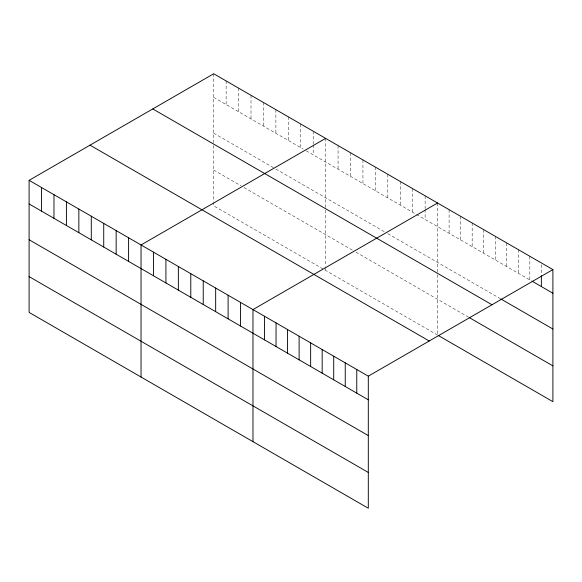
<?xml version="1.0" encoding="UTF-8"?>
<svg xmlns="http://www.w3.org/2000/svg" width="582" height="582" viewBox="0 0 582 582"><rect width="100%" height="100%" fill="white"/><g stroke="black" fill="none" stroke-linecap="round" stroke-linejoin="round"><path stroke-width="0.44" stroke-dasharray="2.91 2.18" d="M213.696 97.383L303.091 148.992M306.197 150.789L415.803 214.067M416.581 214.518L531.373 280.793M213.696 133.169L274.326 168.176M275.883 169.071L384.709 231.905M387.816 233.702L499.851 298.384M213.696 170.046L240.897 185.753M244.011 187.55L352.838 250.376M355.951 252.173L468.321 317.052M437.569 335.087L213.696 205.832L213.696 202.42M541.369 264.752L541.369 273.838M529.831 256.276L529.831 279.906M518.3 249.62L518.3 273.249M506.769 242.963L506.769 266.585M495.238 236.299L495.238 259.928M483.7 229.643L483.7 253.272M472.169 222.986L472.169 246.615M460.638 216.329L460.638 239.951M449.1 209.666L449.1 233.295M437.569 203.009L437.569 272.085M437.569 274.719L437.569 334.235M425.129 195.828L425.129 208.552M425.129 209.462L425.129 219.458M412.696 188.648L412.696 212.277M400.256 181.468L400.256 205.097M387.816 174.287L387.816 197.916M375.383 167.107L375.383 190.736M362.942 159.926L362.942 183.556M350.51 152.746L350.51 176.368M338.069 145.565L338.069 169.187M325.629 138.385L325.629 207.454M325.629 210.087L325.629 266.2M325.629 267.051L325.629 270.455M313.196 131.205L313.196 143.921M313.196 144.831L313.196 154.827M300.756 124.024L300.756 147.646M288.316 116.844L288.316 140.466M275.883 109.656L275.883 133.285M263.442 102.476L263.442 126.105M251.009 95.295L251.009 118.924M238.569 88.115L238.569 111.744M226.129 80.934L226.129 104.564M213.696 73.754L213.696 142.83M213.696 145.464L213.696 201.568"/><path stroke-width="0.87" d="M29.1 180.333L368.304 376.168L368.304 508.246L29.1 312.403L29.1 180.333L213.696 73.754L552.9 269.597L552.9 401.667L438.341 335.53M325.629 138.385L141.04 244.957L141.04 377.034M437.569 203.009L252.974 309.58L252.974 441.658M368.304 376.168L552.9 269.597M532.137 281.237L552.9 293.219M500.615 298.828L552.9 329.012M152.775 108.929L491.986 304.764M469.092 317.496L552.9 365.882M90.014 145.158L429.225 341.001M29.1 203.955L368.304 399.798M29.1 239.748L368.304 435.583M29.1 276.617L368.304 472.453M541.369 275.657L541.369 286.562M356.773 369.512L356.773 393.134M345.242 362.855L345.242 386.477M333.704 356.191L333.704 379.82M322.173 349.535L322.173 373.164M310.643 342.878L310.643 366.5M299.112 336.214L299.112 359.843M287.573 329.558L287.573 353.187M276.043 322.901L276.043 346.53M264.512 316.244L264.512 339.866M240.541 302.4L240.541 326.029M228.1 295.22L228.1 318.849M215.667 288.039L215.667 311.668M203.227 280.859L203.227 304.488M190.787 273.678L190.787 297.307M178.354 266.498L178.354 290.127M165.914 259.317L165.914 282.947M153.473 252.137L153.473 275.766M128.6 237.776L128.6 261.405M116.16 230.596L116.16 254.225M103.727 223.415L103.727 247.044M91.287 216.235L91.287 239.864M78.854 209.054L78.854 232.676M66.413 201.874L66.413 225.496M53.973 194.694L53.973 218.315M41.54 187.513L41.54 211.135"/></g></svg>
